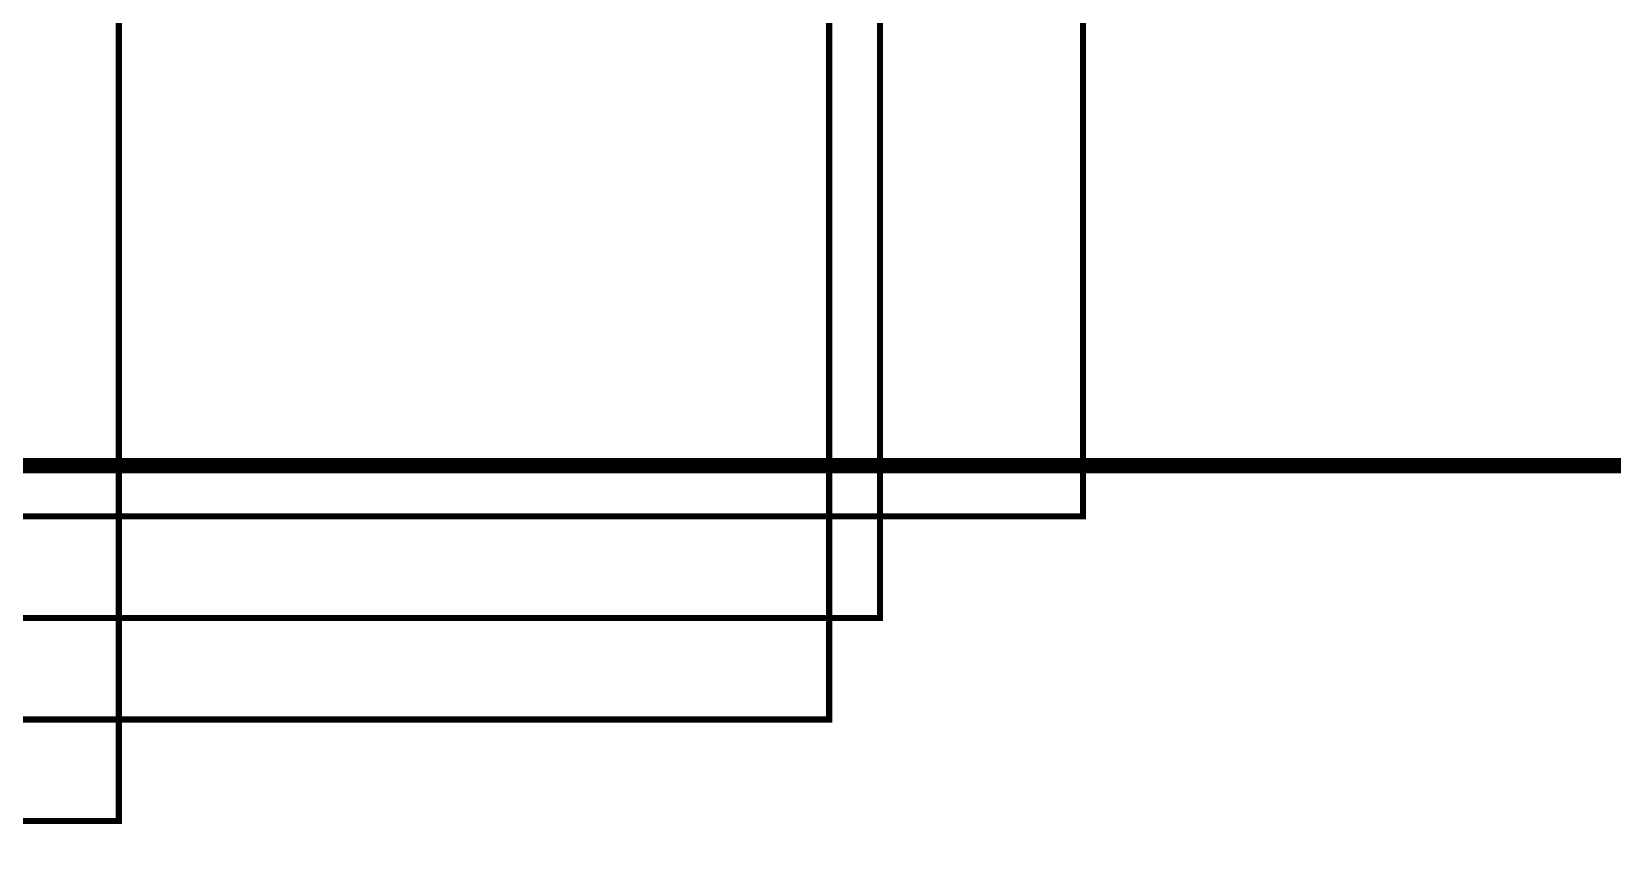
# Model space of a CAD drawing. Extents: x 196 to 1101, y 70 to 664.
# Drawn here: x 630.2 to 708, y 509.9 to 550.1 of the extents above; entities that cross this region are included whole.
import ezdxf

# ---------------------------------------------------------------- set-up
doc = ezdxf.new("R2010")
doc.units = 0
doc.header["$MEASUREMENT"] = 0
doc.layers.add('Sheet', color=255, linetype='CONTINUOUS')

msp = doc.modelspace()

# ---------------------------------------------------------------- linework, layer by layer
at = {"layer": 'Sheet'}
for points, const_width in [([(569.5, 526.182), (681.97, 526.182), (681.97, 581.171), (666.97, 581.171)], 0.3), ([(569.5, 521.181), (671.97, 521.181), (671.97, 576.169), (666.97, 576.169)], 0.3), ([(666.97, 566.181), (669.47, 566.181), (669.47, 516.179), (569.5, 516.179)], 0.3), ([(644.485, 561.179), (634.485, 561.179), (634.485, 511.177), (569.5, 511.177)], 0.3), ([(584.5, 556.178), (584.5, 528.683), (736.955, 528.683), (751.939, 513.678), (751.939, 431.18)], 0.749)]:
    msp.add_lwpolyline(points, dxfattribs=dict(at, const_width=const_width))

doc.saveas('drawing.dxf')
